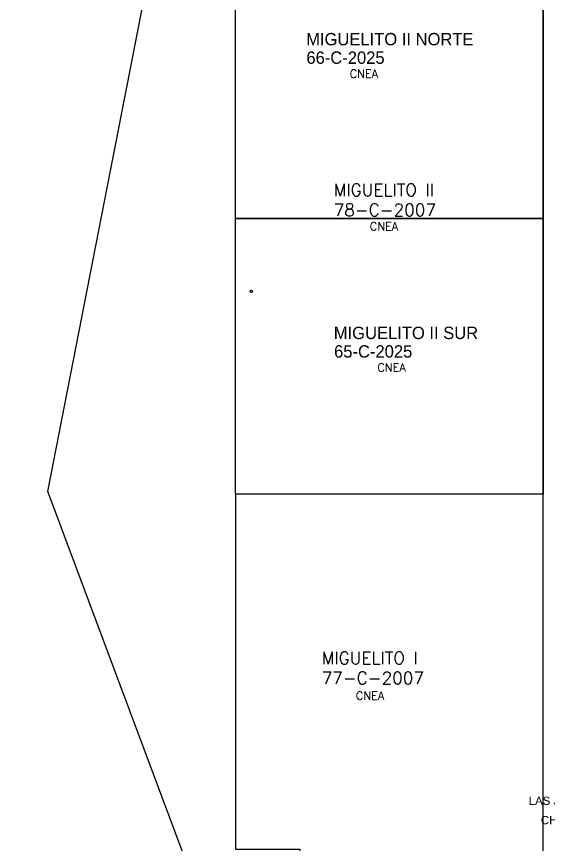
# Model space of a CAD drawing. Header units: metres. Extents: x -4406421 to 6012633, y 6449185 to 13337258.
# Drawn here: x 2608888 to 2621781, y 6810148 to 6830231 of the extents above; entities that cross this region are included whole.
import ezdxf

# ---------------------------------------------------------------- set-up
doc = ezdxf.new("R2010")
doc.units = ezdxf.units.M
doc.header["$LTSCALE"] = 20
doc.header["$MEASUREMENT"] = 0
for name, color, linetype in [('CATEOS', 7, 'CONTINUOUS'), ('LIMDEP', 9, 'CONTINUOUS'), ('MANIFEST', 1, 'CONTINUOUS'), ('ZONAS', 5, 'CONTINUOUS')]:
    doc.layers.add(name, color=color, linetype=linetype)
doc.layers.add('TITULARES', color=7, linetype='CONTINUOUS', true_color=0x04fbc6)
doc.styles.add('ROMANS', font='romans.shx', dxfattribs={"oblique": 1.17516e-08, "height": 3})

msp = doc.modelspace()

# ---------------------------------------------------------------- linework, layer by layer
at = {"layer": 'CATEOS', "ltscale": 100}
for points in [[(2621651, 6809713), (2621651, 6832023), (2621043, 6832023), (2621043, 6832952), (2624617, 6832951), (2624617, 6832279), (2625177, 6832279), (2625176, 6830231), (2625176, 6830170), (2624032, 6830170), (2624032, 6821170), (2624032, 6809713)], [(2614198, 6832023), (2621651, 6832023), (2621651, 6818645), (2614198, 6818645)]]:
    msp.add_lwpolyline(points, close=True, dxfattribs=at)
at = {"layer": 'CATEOS', "color": 0, "ltscale": 100}
msp.add_lwpolyline([(2621651, 6818645), (2614198, 6818645), (2614198, 6810034), (2615755, 6810034), (2615755, 6809713), (2621651, 6809713)], close=True, dxfattribs=at)
at = {"layer": 'LIMDEP', "linetype": 'Continuous'}
for points in [[(2552669, 6821184), (2576205, 6806999), (2596281, 6803136), (2613448, 6791296), (2613664, 6792391), (2613765, 6794751), (2614280, 6797551), (2614264, 6801797), (2614640, 6805340), (2609645, 6818712), (2614520, 6843672)], [(2673791, 6789822), (2613470, 6790564), (2613584, 6791206), (2613448, 6791296), (2613664, 6792391), (2613765, 6794751), (2614280, 6797551), (2614264, 6801797), (2614640, 6805340), (2609645, 6818712), (2614520, 6843672)]]:
    msp.add_lwpolyline(points, dxfattribs=at)
at = {"layer": 'MANIFEST', "color": 1, "ltscale": 100}
for points in [[(2614197, 6832022), (2621651, 6832022), (2621651, 6825334), (2614197, 6825334)], [(2614197, 6825334), (2621651, 6825334), (2621651, 6818645), (2614197, 6818645)]]:
    msp.add_lwpolyline(points, close=True, dxfattribs=at)
msp.add_circle((2614581, 6823567), 30, dxfattribs=at)

# ---------------------------------------------------------------- texts
at = {"layer": 'CATEOS', "linetype": 'Continuous', "style": 'ROMANS', "oblique": 0}
for s, p in [('MIGUELITO II', (2616575, 6825877)), ('78-C-2007', (2616575, 6825391)), ('MIGUELITO I', (2616284, 6814520)), ('77-C-2007', (2616284, 6814034))]:
    msp.add_text(s, height=300, dxfattribs=at).set_placement(p)
at = {"layer": 'MANIFEST'}
for s, p in [('MIGUELITO II NORTE', (2615908, 6829533)), ('66-C-2025', (2615914, 6829084)), ('MIGUELITO II SUR', (2616578, 6822407)), ('65-C-2025', (2616585, 6821958))]:
    msp.add_text(s, height=300, dxfattribs=at).set_placement(p)
at = {"layer": 'TITULARES', "color": 160, "linetype": 'Continuous', "style": 'ROMANS'}
for p in [(2616965, 6828744), (2617453, 6825041), (2617636, 6821618), (2617114, 6813656)]:
    msp.add_text('CNEA', height=200, dxfattribs=at).set_placement(p)
at = {"layer": 'ZONAS', "ltscale": 100, "char_height": 200, "width": 2363.84, "attachment_point": 1, "style": 'ROMANS'}
for s, insert in [('{\\fArial|b0|i0|c0|p34;LAS JUNTAS}', (2621301, 6811308)), ('{\\fArial|b0|i0|c0|p34;CHILITANCA}', (2621597, 6810838))]:
    msp.add_mtext(s, dxfattribs=dict(at, insert=insert))

doc.saveas('drawing.dxf')
